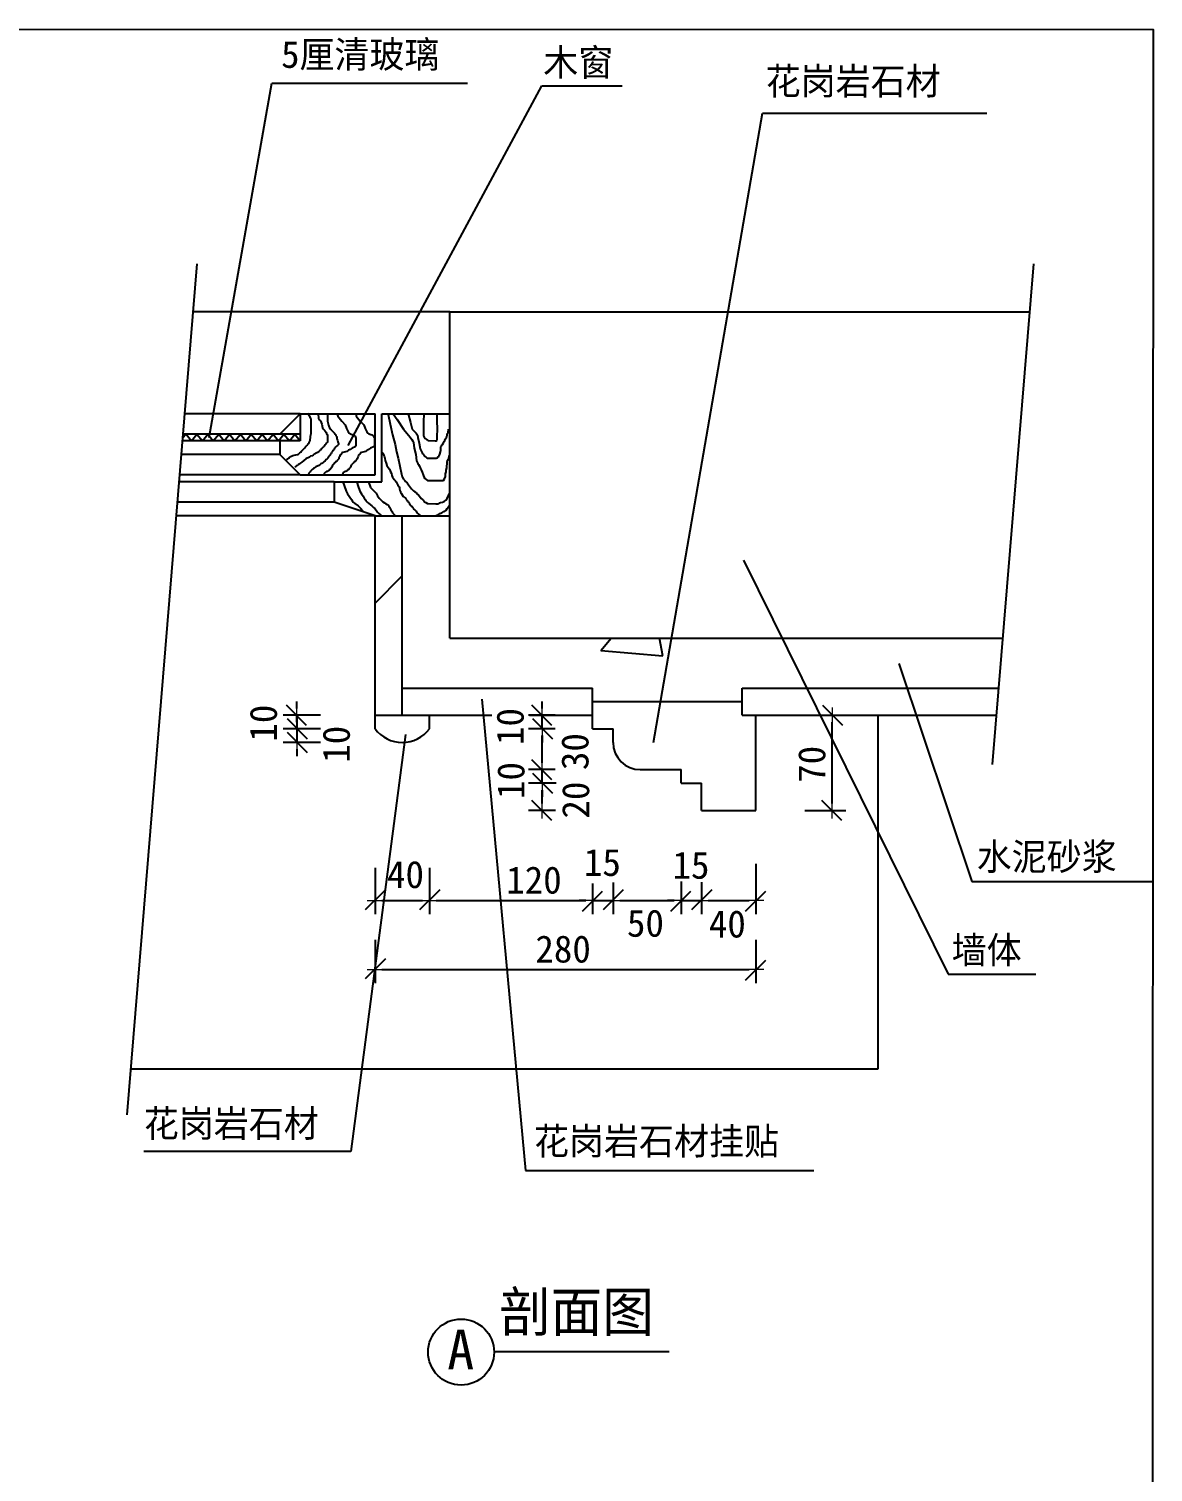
# Model space of a CAD drawing. Header units: metres. Extents: x 1690 to 10849, y 1074 to 12794.
# Drawn here: x 6716 to 10849, y 7489 to 12794 of the extents above; entities that cross this region are included whole.
import ezdxf

# ---------------------------------------------------------------- set-up
doc = ezdxf.new("R2010")
doc.units = ezdxf.units.M
for name, color, linetype in [('2', 2, 'Continuous'), ('3', 3, 'Continuous'), ('4', 4, 'Continuous'), ('7', 7, 'Continuous'), ('BH', 3, 'Continuous'), ('DIM', 3, 'Continuous'), ('TEXT', 3, 'Continuous')]:
    doc.layers.add(name, color=color, linetype=linetype)
doc.dimstyles.get("Standard").update_dxf_attribs({"dimtxt": 2.5, "dimasz": 2.5, "dimexe": 1.25, "dimexo": 0.625, "dimtad": 1, "dimcen": 2.5, "dimazin": 3, "dimtfac": 1, "dimtmove": 0, "dimatfit": 3})

# ---------------------------------------------------------------- blocks, each defined once
blk = doc.blocks.new('_DOT')
at = {"color": 0, "linetype": 'ByBlock', "lineweight": 9}
blk.add_line((1.16, 0), (-1, 0), dxfattribs=at)
blk.add_lwpolyline([(-1.51, -1.58), (1.45, 1.37)])

msp = doc.modelspace()

# ---------------------------------------------------------------- hatches: boundary and pattern name
at = {"layer": 'BH'}
h = msp.add_hatch(dxfattribs=at)
h.set_pattern_fill('ANSI31', scale=1500)
h.paths.add_polyline_path([(10296.03, 10554.11), (10395.03, 11754.11), (8263.74, 11754.11), (8263.74, 10554.11)])
h = msp.add_hatch(dxfattribs=at)
h.set_pattern_fill('ANSI33', scale=300)
h.paths.add_polyline_path([(7988.74, 10270.78), (8088.74, 10270.78), (8088.74, 11004.11), (7988.74, 11004.11)])
h.paths.add_polyline_path([(8788.74, 10270.78), (8788.74, 10370.78), (8088.74, 10370.78), (8088.74, 10270.78)])
h.paths.add_polyline_path([(7988.74, 10270.78), (7988.74, 10220.78, 0.5), (8188.74, 10220.78), (8188.74, 10270.78)])
h.paths.add_polyline_path([(8788.74, 10320.78), (8788.74, 10220.78), (8863.74, 10220.78), (8863.74, 10170.78, 0.41), (8963.74, 10070.78), (9113.74, 10070.78), (9113.74, 10020.78), (9188.74, 10020.78), (9188.74, 9920.78), (9388.74, 9920.78), (9388.74, 10270.78), (9338.74, 10270.78), (9338.74, 10320.78)])
h.paths.add_polyline_path([(9338.74, 10370.78), (9338.74, 10270.78), (10272.65, 10270.78), (10280.9, 10370.78)])
h = msp.add_hatch(dxfattribs=at)
h.set_pattern_fill('AR-CONC', scale=15)
h.paths.add_polyline_path([(8263.74, 10554.11), (8263.74, 11004.11), (8088.74, 11004.11), (8088.74, 10370.78), (8788.74, 10370.78), (8788.74, 10320.78), (9338.74, 10320.78), (9338.74, 10370.78), (10280.9, 10370.78), (10296.03, 10554.11)])

# ---------------------------------------------------------------- linework, layer by layer
for p, q in [((7609.27, 12594), (8327.97, 12594)), ((8601.75, 12583.98), (8897.33, 12583.98)), ((9413.78, 12483.81), (10238.24, 12483.81)), ((10182.71, 9659.16), (10847.75, 9659.16)), ((10095.49, 9318.6), (10417.7, 9318.6)), ((7899.99, 8667.53), (7137.98, 8667.53)), ((8541.6, 8597.41), (9601.99, 8597.41))]:
    msp.add_line(p, q)
at = {"layer": '2'}
for p, q in [((8263.74, 10554.11), (8263.74, 11754.11)), ((8263.74, 11754.11), (10395.03, 11754.11)), ((8263.74, 10554.11), (10296.03, 10554.11))]:
    msp.add_line(p, q, dxfattribs=at)
at = {"layer": '3'}
for p, q in [((7334.05, 11930.05), (7075.95, 8801.65)), ((10409.55, 11930.05), (10257.77, 10090.34)), ((7638.74, 11229.11), (7276.22, 11229.11)), ((7838.74, 11054.11), (7261.78, 11054.11))]:
    msp.add_line(p, q, dxfattribs=at)
at = {"layer": '4'}
for p, q in [((8263.74, 11754.11), (7319.54, 11754.11)), ((7638.74, 11304.11), (7713.74, 11379.11)), ((7713.74, 11379.11), (7988.74, 11379.11)), ((7713.74, 11379.11), (7713.74, 11279.11)), ((7988.74, 11154.11), (7988.74, 11379.11)), ((8013.74, 11129.11), (8013.74, 11379.11)), ((8013.74, 11379.11), (8263.74, 11379.11)), ((7638.74, 11279.11), (7638.74, 11229.11)), ((7638.74, 11229.11), (7713.74, 11154.11)), ((7713.74, 11154.11), (7988.74, 11154.11)), ((7838.74, 11129.11), (7838.74, 11054.11)), ((7838.74, 11129.11), (8013.74, 11129.11)), ((7988.74, 11004.11), (7838.74, 11054.11)), ((7988.74, 10270.78), (7988.74, 11004.11)), ((7988.74, 11004.11), (8263.74, 11004.11)), ((8088.74, 10270.78), (8088.74, 11004.11)), ((8088.74, 10370.78), (8788.74, 10370.78)), ((8788.74, 10220.78), (8788.74, 10370.78)), ((9338.74, 10270.78), (9338.74, 10370.78)), ((9338.74, 10370.78), (10280.9, 10370.78)), ((8788.74, 10320.78), (9338.74, 10320.78)), ((7988.74, 10220.78), (7988.74, 10270.78)), ((7988.74, 10270.78), (8418.45, 10270.78)), ((8188.74, 10220.78), (8188.74, 10270.78)), ((8556.13, 10270.78), (8788.74, 10270.78)), ((9338.74, 10270.78), (10272.65, 10270.78)), ((9388.74, 9920.78), (9388.74, 10270.78)), ((9838.74, 8970.78), (9838.74, 10270.78)), ((8788.74, 10220.78), (8863.74, 10220.78)), ((8863.74, 10170.78), (8863.74, 10220.78)), ((8963.74, 10070.78), (9113.74, 10070.78)), ((9113.74, 10020.78), (9113.74, 10070.78)), ((9113.74, 10020.78), (9188.74, 10020.78)), ((9188.74, 9920.78), (9188.74, 10020.78)), ((9188.74, 9920.78), (9388.74, 9920.78)), ((7089.9, 8970.78), (9838.74, 8970.78))]:
    msp.add_line(p, q, dxfattribs=at)
for centre, radius, start, end in [((8088.74, 10295.89), 125.07, 216.91, 323.09), ((8963.74, 10170.78), 100, 180, 270)]:
    msp.add_arc(centre, radius, start, end, dxfattribs=at)
at = {"layer": '7'}
for p, q in [((7713.74, 11379.11), (7288.6, 11379.11)), ((7713.74, 11304.11), (7282.41, 11304.11)), ((7713.74, 11279.11), (7280.35, 11279.11)), ((7713.74, 11154.11), (7270.03, 11154.11)), ((7838.74, 11129.11), (7267.97, 11129.11)), ((7988.74, 11004.11), (7257.66, 11004.11))]:
    msp.add_line(p, q, dxfattribs=at)
at = {"layer": 'BH'}
for p, q in [((7743.44, 11377.62), (7741.95, 11379.11)), ((7745.26, 11374.9), (7743.44, 11377.62)), ((7747.98, 11370.37), (7745.26, 11374.9)), ((7749.79, 11366.74), (7747.98, 11370.37)), ((7751.61, 11363.12), (7749.79, 11366.74)), ((7753.42, 11359.49), (7751.61, 11363.12)), ((7754.33, 11354.96), (7753.42, 11359.49)), ((7754.33, 11325.05), (7754.33, 11354.96)), ((7779.74, 11379.11), (7779.74, 11377.62)), ((7779.74, 11377.62), (7780.65, 11363.12)), ((7780.65, 11363.12), (7782.46, 11357.68)), ((7782.46, 11357.68), (7787.91, 11353.15)), ((7814.23, 11379.11), (7814.23, 11351.34)), ((7849.25, 11379.11), (7851.44, 11370.37)), ((7851.44, 11370.37), (7865.96, 11352.24)), ((7917.64, 11379.11), (7919.83, 11370.37)), ((7919.83, 11370.37), (7934.35, 11352.24)), ((8036.13, 11379.11), (8036.78, 11376.08)), ((8036.78, 11376.08), (8044.21, 11340.46)), ((8054.89, 11379.11), (8070.07, 11358.27)), ((8070.07, 11358.27), (8093.85, 11322.65)), ((8110.92, 11379.11), (8119.11, 11346.4)), ((8168.15, 11377.56), (8166.67, 11350.85)), ((8168.26, 11379.11), (8168.15, 11377.56)), ((8216.93, 11338.98), (8216.93, 11379.11)), ((7751.61, 11296.05), (7752.52, 11301.49)), ((7752.52, 11301.49), (7753.42, 11306.93)), ((7753.42, 11312.36), (7754.33, 11325.05)), ((7753.42, 11306.93), (7753.42, 11312.36)), ((7787.91, 11353.15), (7792.45, 11340.46)), ((7792.45, 11340.46), (7796.08, 11327.77)), ((7796.08, 11327.77), (7798.8, 11322.33)), ((7798.8, 11322.33), (7802.43, 11318.71)), ((7802.43, 11318.71), (7806.06, 11314.18)), ((7806.06, 11314.18), (7808.78, 11310.55)), ((7808.78, 11310.55), (7810.6, 11306.93)), ((7810.6, 11306.93), (7812.41, 11303.3)), ((7812.41, 11303.3), (7813.32, 11300.58)), ((7813.32, 11300.58), (7813.32, 11276.11)), ((7814.23, 11351.34), (7817.86, 11336.84)), ((7817.86, 11336.84), (7822.4, 11324.15)), ((7822.4, 11324.15), (7827.84, 11319.61)), ((7827.84, 11319.61), (7832.38, 11315.08)), ((7832.38, 11315.08), (7836.01, 11311.46)), ((7836.01, 11311.46), (7839.64, 11307.83)), ((7839.64, 11307.83), (7841.46, 11304.21)), ((7841.46, 11304.21), (7844.18, 11301.49)), ((7844.18, 11301.49), (7845.09, 11297.86)), ((7865.96, 11352.24), (7878.67, 11337.74)), ((7878.67, 11337.74), (7884.11, 11325.05)), ((7884.11, 11325.05), (7889.56, 11312.36)), ((7889.56, 11312.36), (7894.09, 11307.83)), ((7894.09, 11307.83), (7897.72, 11305.11)), ((7897.72, 11305.11), (7901.35, 11304.21)), ((7901.35, 11304.21), (7904.98, 11302.39)), ((7904.98, 11302.39), (7908.61, 11301.49)), ((7908.61, 11301.49), (7912.25, 11298.77)), ((7934.35, 11352.24), (7947.06, 11337.74)), ((7947.06, 11337.74), (7952.5, 11325.05)), ((7952.5, 11325.05), (7957.95, 11312.36)), ((7957.95, 11312.36), (7962.49, 11307.83)), ((7962.49, 11307.83), (7966.12, 11305.11)), ((7966.12, 11305.11), (7969.75, 11304.21)), ((7969.75, 11304.21), (7973.38, 11302.39)), ((7973.38, 11302.39), (7977.01, 11301.49)), ((7977.01, 11301.49), (7980.64, 11298.77)), ((8044.21, 11340.46), (8053.13, 11301.87)), ((8053.13, 11301.87), (8062.04, 11266.25)), ((8093.85, 11322.65), (8117.62, 11292.97)), ((8119.11, 11346.4), (8125.05, 11322.65)), ((8125.05, 11322.65), (8133.97, 11313.75)), ((8133.97, 11313.75), (8139.92, 11307.81)), ((8139.92, 11307.81), (8144.37, 11300.39)), ((8144.37, 11300.39), (8145.86, 11291.48)), ((8166.67, 11350.85), (8166.67, 11297.42)), ((8218.42, 11334.52), (8216.93, 11338.98)), ((8216.93, 11304.84), (8218.42, 11312.26)), ((8216.93, 11285.55), (8216.93, 11304.84)), ((8218.42, 11312.26), (8218.42, 11334.52)), ((8252.6, 11295.94), (8254.08, 11300.39)), ((8254.08, 11304.84), (8257.05, 11309.29)), ((8254.08, 11300.39), (8254.08, 11304.84)), ((8257.05, 11313.75), (8258.54, 11318.2)), ((8257.05, 11309.29), (8257.05, 11313.75)), ((8258.54, 11318.2), (8258.54, 11322.65)), ((7721.66, 11245.3), (7726.2, 11248.92)), ((7726.2, 11248.92), (7729.83, 11252.55)), ((7729.83, 11252.55), (7733.46, 11257.08)), ((7733.46, 11257.08), (7737.09, 11260.7)), ((7737.09, 11260.7), (7739.81, 11263.42)), ((7739.81, 11263.42), (7740.72, 11265.23)), ((7740.72, 11265.23), (7742.53, 11267.05)), ((7742.53, 11267.05), (7744.35, 11269.77)), ((7744.35, 11269.77), (7746.16, 11273.39)), ((7746.16, 11273.39), (7747.98, 11276.11)), ((7747.98, 11276.11), (7749.79, 11280.64)), ((7749.79, 11280.64), (7750.7, 11285.17)), ((7750.7, 11285.17), (7751.61, 11290.61)), ((7751.61, 11290.61), (7751.61, 11296.05)), ((7790.63, 11248.01), (7787.91, 11246.2)), ((7793.36, 11250.73), (7790.63, 11248.01)), ((7795.17, 11253.45), (7793.36, 11250.73)), ((7797.89, 11256.17), (7795.17, 11253.45)), ((7798.8, 11258.89), (7797.89, 11256.17)), ((7802.43, 11260.7), (7798.8, 11258.89)), ((7805.15, 11264.33), (7802.43, 11260.7)), ((7807.88, 11267.05), (7805.15, 11264.33)), ((7809.69, 11270.67), (7807.88, 11267.05)), ((7812.41, 11273.39), (7809.69, 11270.67)), ((7813.32, 11276.11), (7812.41, 11273.39)), ((7837.83, 11248.92), (7836.01, 11246.2)), ((7839.64, 11252.55), (7837.83, 11248.92)), ((7841.46, 11255.26), (7839.64, 11252.55)), ((7843.27, 11257.08), (7841.46, 11255.26)), ((7846.9, 11259.8), (7843.27, 11257.08)), ((7845.09, 11297.86), (7846.9, 11295.14)), ((7846.9, 11295.14), (7847.81, 11291.52)), ((7850.53, 11262.52), (7846.9, 11259.8)), ((7847.81, 11291.52), (7848.72, 11286.99)), ((7848.72, 11286.99), (7850.53, 11281.55)), ((7850.53, 11281.55), (7852.35, 11276.11)), ((7854.16, 11266.14), (7850.53, 11262.52)), ((7852.35, 11276.11), (7854.16, 11272.49)), ((7854.16, 11272.49), (7854.16, 11266.14)), ((7896.82, 11248.01), (7895, 11246.2)), ((7900.45, 11249.83), (7896.82, 11248.01)), ((7904.08, 11252.55), (7900.45, 11249.83)), ((7914.97, 11257.98), (7904.08, 11252.55)), ((7912.25, 11298.77), (7914.97, 11296.05)), ((7914.97, 11296.05), (7916.78, 11293.33)), ((7917.69, 11260.7), (7914.97, 11257.98)), ((7916.78, 11293.33), (7918.6, 11289.71)), ((7918.6, 11262.52), (7917.69, 11260.7)), ((7918.6, 11289.71), (7918.6, 11262.52)), ((7965.21, 11248.01), (7963.39, 11246.2)), ((7968.84, 11249.83), (7965.21, 11248.01)), ((7972.47, 11252.55), (7968.84, 11249.83)), ((7983.36, 11257.98), (7972.47, 11252.55)), ((7980.64, 11298.77), (7983.36, 11296.05)), ((7983.36, 11296.05), (7985.18, 11293.33)), ((7986.08, 11260.7), (7983.36, 11257.98)), ((7985.18, 11293.33), (7986.99, 11289.71)), ((7986.99, 11262.52), (7986.08, 11260.7)), ((7986.99, 11289.71), (7986.99, 11262.52)), ((8062.04, 11266.25), (8067.99, 11239.54)), ((8117.62, 11292.97), (8123.57, 11284.06)), ((8123.57, 11284.06), (8128.03, 11278.13)), ((8128.03, 11278.13), (8129.51, 11273.67)), ((8129.51, 11273.67), (8132.48, 11252.9)), ((8132.48, 11252.9), (8138.43, 11229.15)), ((8145.86, 11291.48), (8150.32, 11270.71)), ((8150.32, 11270.71), (8154.78, 11249.93)), ((8154.78, 11249.93), (8157.75, 11242.51)), ((8166.67, 11297.42), (8169.64, 11292.97)), ((8169.64, 11292.97), (8172.61, 11288.52)), ((8172.61, 11288.52), (8177.07, 11285.55)), ((8177.07, 11285.55), (8178.55, 11285.55)), ((8178.55, 11285.55), (8178.55, 11284.06)), ((8178.55, 11284.06), (8181.53, 11282.58)), ((8181.53, 11282.58), (8183.01, 11281.09)), ((8183.01, 11281.09), (8209.5, 11279.61)), ((8209.5, 11279.61), (8213.96, 11279.61)), ((8213.96, 11279.61), (8215.44, 11281.09)), ((8215.44, 11281.09), (8216.93, 11285.55)), ((8230.3, 11257.35), (8233.28, 11260.32)), ((8230.3, 11245.48), (8230.3, 11257.35)), ((8233.28, 11260.32), (8234.76, 11263.29)), ((8234.76, 11263.29), (8236.25, 11266.25)), ((8236.25, 11266.25), (8240.71, 11272.19)), ((8240.71, 11272.19), (8242.19, 11276.64)), ((8242.19, 11276.64), (8245.17, 11281.09)), ((8245.17, 11281.09), (8248.14, 11287.03)), ((8248.14, 11287.03), (8251.11, 11291.48)), ((8251.11, 11291.48), (8252.6, 11295.94)), ((7663.57, 11210.85), (7668.11, 11213.57)), ((7668.11, 11213.57), (7671.74, 11216.29)), ((7671.74, 11216.29), (7674.47, 11219.01)), ((7674.47, 11219.01), (7676.28, 11220.82)), ((7676.28, 11220.82), (7679, 11222.64)), ((7679, 11222.64), (7681.73, 11223.54)), ((7681.73, 11223.54), (7686.26, 11225.36)), ((7686.26, 11225.36), (7690.8, 11227.17)), ((7690.8, 11227.17), (7703.51, 11228.98)), ((7703.51, 11228.98), (7707.14, 11230.79)), ((7707.14, 11230.79), (7709.86, 11233.51)), ((7712.58, 11195.45), (7708.95, 11193.63)), ((7709.86, 11233.51), (7711.68, 11235.33)), ((7711.68, 11235.33), (7715.31, 11238.04)), ((7716.21, 11198.17), (7712.58, 11195.45)), ((7715.31, 11238.04), (7718.03, 11241.67)), ((7719.84, 11200.88), (7716.21, 11198.17)), ((7718.03, 11241.67), (7721.66, 11245.3)), ((7734.36, 11213.57), (7719.84, 11200.88)), ((7747.07, 11219.01), (7734.36, 11213.57)), ((7751.61, 11222.64), (7747.07, 11219.01)), ((7757.05, 11224.45), (7751.61, 11222.64)), ((7760.68, 11227.17), (7757.05, 11224.45)), ((7764.31, 11229.89), (7760.68, 11227.17)), ((7767.94, 11231.7), (7764.31, 11229.89)), ((7769.76, 11233.51), (7767.94, 11231.7)), ((7777.02, 11237.14), (7769.76, 11233.51)), ((7782.46, 11240.76), (7777.02, 11237.14)), ((7784.28, 11242.58), (7782.46, 11240.76)), ((7787, 11244.39), (7784.28, 11242.58)), ((7789.73, 11194.54), (7785.19, 11191.82)), ((7787.91, 11246.2), (7787, 11244.39)), ((7792.45, 11196.35), (7789.73, 11194.54)), ((7794.26, 11197.26), (7792.45, 11196.35)), ((7797.89, 11199.98), (7794.26, 11197.26)), ((7800.62, 11202.7), (7797.89, 11199.98)), ((7805.15, 11206.32), (7800.62, 11202.7)), ((7808.78, 11210.85), (7805.15, 11206.32)), ((7812.41, 11213.57), (7808.78, 11210.85)), ((7815.14, 11216.29), (7812.41, 11213.57)), ((7817.86, 11219.01), (7815.14, 11216.29)), ((7820.58, 11222.64), (7817.86, 11219.01)), ((7823.3, 11226.26), (7820.58, 11222.64)), ((7824.21, 11229.89), (7823.3, 11226.26)), ((7826.94, 11232.61), (7824.21, 11229.89)), ((7828.75, 11236.23), (7826.94, 11232.61)), ((7832.38, 11240.76), (7828.75, 11236.23)), ((7834.2, 11244.39), (7832.38, 11240.76)), ((7836.01, 11246.2), (7834.2, 11244.39)), ((7840.55, 11198.17), (7834.2, 11191.82)), ((7842.36, 11200.88), (7840.55, 11198.17)), ((7847.81, 11204.51), (7842.36, 11200.88)), ((7849.62, 11207.23), (7847.81, 11204.51)), ((7852.35, 11209.95), (7849.62, 11207.23)), ((7855.07, 11213.57), (7852.35, 11209.95)), ((7855.98, 11217.2), (7855.07, 11213.57)), ((7858.7, 11221.73), (7855.98, 11217.2)), ((7859.61, 11226.26), (7858.7, 11221.73)), ((7862.33, 11228.07), (7859.61, 11226.26)), ((7864.14, 11230.79), (7862.33, 11228.07)), ((7865.05, 11233.51), (7864.14, 11230.79)), ((7865.96, 11235.33), (7865.05, 11233.51)), ((7870.5, 11237.14), (7865.96, 11235.33)), ((7885.02, 11239.86), (7870.5, 11237.14)), ((7888.65, 11242.58), (7885.02, 11239.86)), ((7891.37, 11245.3), (7888.65, 11242.58)), ((7895, 11246.2), (7891.37, 11245.3)), ((7908.94, 11198.17), (7902.59, 11191.82)), ((7910.76, 11200.88), (7908.94, 11198.17)), ((7916.2, 11204.51), (7910.76, 11200.88)), ((7918.02, 11207.23), (7916.2, 11204.51)), ((7920.74, 11209.95), (7918.02, 11207.23)), ((7923.46, 11213.57), (7920.74, 11209.95)), ((7924.37, 11217.2), (7923.46, 11213.57)), ((7927.09, 11221.73), (7924.37, 11217.2)), ((7928, 11226.26), (7927.09, 11221.73)), ((7930.72, 11228.07), (7928, 11226.26)), ((7932.54, 11230.79), (7930.72, 11228.07)), ((7933.44, 11233.51), (7932.54, 11230.79)), ((7934.35, 11235.33), (7933.44, 11233.51)), ((7938.89, 11237.14), (7934.35, 11235.33)), ((7953.41, 11239.86), (7938.89, 11237.14)), ((7957.04, 11242.58), (7953.41, 11239.86)), ((7959.76, 11245.3), (7957.04, 11242.58)), ((7963.39, 11246.2), (7959.76, 11245.3)), ((8013.74, 11238.25), (8017.46, 11233.6)), ((8017.46, 11233.6), (8020.43, 11226.18)), ((8020.43, 11226.18), (8023.4, 11220.25)), ((8023.4, 11220.25), (8024.89, 11214.31)), ((8024.89, 11214.31), (8026.38, 11206.89)), ((8026.38, 11206.89), (8029.35, 11197.98)), ((8029.35, 11197.98), (8032.32, 11189.08)), ((8067.99, 11239.54), (8073.93, 11215.79)), ((8073.93, 11215.79), (8079.88, 11186.11)), ((8138.43, 11229.15), (8141.4, 11205.4)), ((8141.4, 11205.4), (8145.86, 11196.5)), ((8145.86, 11196.5), (8148.83, 11192.05)), ((8157.75, 11242.51), (8162.21, 11235.09)), ((8162.21, 11235.09), (8163.69, 11232.12)), ((8163.69, 11232.12), (8166.67, 11229.15)), ((8166.67, 11229.15), (8169.64, 11224.7)), ((8169.64, 11224.7), (8174.1, 11221.73)), ((8174.1, 11221.73), (8178.55, 11217.28)), ((8178.55, 11217.28), (8181.53, 11215.79)), ((8181.53, 11215.79), (8213.96, 11215.79)), ((8213.96, 11215.79), (8216.93, 11217.28)), ((8216.93, 11217.28), (8219.9, 11220.25)), ((8219.9, 11220.25), (8222.87, 11221.73)), ((8222.87, 11221.73), (8224.36, 11224.7)), ((8224.36, 11224.7), (8227.33, 11230.63)), ((8227.33, 11230.63), (8228.82, 11239.54)), ((8228.82, 11239.54), (8230.3, 11245.48)), ((8252.6, 11180.17), (8254.08, 11200.95)), ((8254.08, 11200.95), (8255.57, 11208.37)), ((8255.57, 11208.37), (8260.03, 11215.79)), ((8260.03, 11215.79), (8261.51, 11223.21)), ((8261.51, 11223.21), (8263.74, 11227.66)), ((7697.15, 11184.57), (7694.43, 11181.85)), ((7699.88, 11187.29), (7697.15, 11184.57)), ((7703.51, 11189.1), (7699.88, 11187.29)), ((7705.32, 11190.91), (7703.51, 11189.1)), ((7707.14, 11191.82), (7705.32, 11190.91)), ((7708.95, 11193.63), (7707.14, 11191.82)), ((7745.26, 11160.1), (7743.44, 11155.57)), ((7750.7, 11165.54), (7745.26, 11160.1)), ((7751.61, 11168.26), (7750.7, 11165.54)), ((7754.33, 11170.98), (7751.61, 11168.26)), ((7757.96, 11174.6), (7754.33, 11170.98)), ((7762.5, 11177.32), (7757.96, 11174.6)), ((7765.22, 11179.13), (7762.5, 11177.32)), ((7767.04, 11180.94), (7765.22, 11179.13)), ((7770.67, 11183.66), (7767.04, 11180.94)), ((7773.39, 11185.48), (7770.67, 11183.66)), ((7777.02, 11186.38), (7773.39, 11185.48)), ((7781.56, 11189.1), (7777.02, 11186.38)), ((7785.19, 11191.82), (7781.56, 11189.1)), ((7801.52, 11159.19), (7800.62, 11156.47)), ((7806.06, 11163.72), (7801.52, 11159.19)), ((7809.69, 11166.44), (7806.06, 11163.72)), ((7813.32, 11167.35), (7809.69, 11166.44)), ((7816.04, 11168.26), (7813.32, 11167.35)), ((7816.95, 11170.07), (7816.04, 11168.26)), ((7818.77, 11170.98), (7816.95, 11170.07)), ((7820.58, 11172.79), (7818.77, 11170.98)), ((7823.3, 11174.6), (7820.58, 11172.79)), ((7826.03, 11177.32), (7823.3, 11174.6)), ((7826.94, 11179.13), (7826.03, 11177.32)), ((7829.66, 11182.76), (7826.94, 11179.13)), ((7831.47, 11186.38), (7829.66, 11182.76)), ((7833.29, 11190.01), (7831.47, 11186.38)), ((7834.2, 11191.82), (7833.29, 11190.01)), ((7869.92, 11159.19), (7869.01, 11156.47)), ((7874.45, 11163.72), (7869.92, 11159.19)), ((7878.08, 11166.44), (7874.45, 11163.72)), ((7881.71, 11167.35), (7878.08, 11166.44)), ((7884.44, 11168.26), (7881.71, 11167.35)), ((7885.34, 11170.07), (7884.44, 11168.26)), ((7887.16, 11170.98), (7885.34, 11170.07)), ((7888.97, 11172.79), (7887.16, 11170.98)), ((7891.7, 11174.6), (7888.97, 11172.79)), ((7894.42, 11177.32), (7891.7, 11174.6)), ((7895.33, 11179.13), (7894.42, 11177.32)), ((7898.05, 11182.76), (7895.33, 11179.13)), ((7899.87, 11186.38), (7898.05, 11182.76)), ((7901.68, 11190.01), (7899.87, 11186.38)), ((7902.59, 11191.82), (7901.68, 11190.01)), ((8032.32, 11189.08), (8036.78, 11181.66)), ((8036.78, 11181.66), (8041.24, 11175.72)), ((8041.24, 11175.72), (8044.21, 11169.79)), ((8044.21, 11169.79), (8045.7, 11165.33)), ((8045.7, 11165.33), (8048.67, 11159.4)), ((8048.67, 11159.4), (8050.15, 11151.98)), ((8050.15, 11151.98), (8053.13, 11146.04)), ((8053.13, 11146.04), (8056.1, 11141.59)), ((8056.1, 11141.59), (8059.07, 11137.14)), ((8079.88, 11186.11), (8085.82, 11156.43)), ((8085.82, 11156.43), (8088.79, 11147.52)), ((8088.79, 11147.52), (8093.25, 11138.62)), ((8148.83, 11192.05), (8151.8, 11186.11)), ((8151.8, 11186.11), (8154.78, 11180.17)), ((8154.78, 11180.17), (8157.75, 11172.75)), ((8157.75, 11172.75), (8162.21, 11163.85)), ((8162.21, 11163.85), (8165.18, 11154.94)), ((8165.18, 11154.94), (8168.15, 11147.52)), ((8168.15, 11147.52), (8171.12, 11141.59)), ((8171.12, 11141.59), (8175.58, 11138.62)), ((8243.68, 11140.1), (8248.14, 11149.01)), ((8248.14, 11157.91), (8249.62, 11165.33)), ((8248.14, 11149.01), (8248.14, 11157.91)), ((8249.62, 11171.27), (8252.6, 11180.17)), ((8249.62, 11165.33), (8249.62, 11171.27)), ((7870.51, 11129.11), (7874.58, 11114.87)), ((7874.58, 11114.87), (7882.01, 11094.1)), ((7882.01, 11094.1), (7887.95, 11085.19)), ((7921.25, 11129.11), (7925.32, 11114.87)), ((7925.32, 11114.87), (7932.75, 11094.1)), ((7932.75, 11094.1), (7938.7, 11085.19)), ((7964.61, 11129.11), (7971.39, 11107.45)), ((7971.39, 11107.45), (7992.2, 11086.67)), ((8059.07, 11137.14), (8062.04, 11134.17)), ((8062.04, 11134.17), (8066.5, 11128.23)), ((8066.5, 11128.23), (8072.45, 11116.36)), ((8072.45, 11116.36), (8076.9, 11110.42)), ((8076.9, 11110.42), (8078.39, 11107.45)), ((8078.39, 11107.45), (8078.39, 11103)), ((8078.39, 11103), (8079.88, 11098.55)), ((8079.88, 11098.55), (8082.85, 11094.1)), ((8082.85, 11094.1), (8082.85, 11091.13)), ((8082.85, 11091.13), (8084.34, 11086.67)), ((8093.25, 11138.62), (8097.71, 11134.17)), ((8097.71, 11134.17), (8100.68, 11129.71)), ((8100.68, 11129.71), (8106.63, 11125.26)), ((8106.63, 11125.26), (8111.09, 11117.84)), ((8111.09, 11117.84), (8122.97, 11103)), ((8122.97, 11103), (8127.43, 11098.55)), ((8127.43, 11098.55), (8130.4, 11095.58)), ((8130.4, 11095.58), (8134.86, 11092.61)), ((8134.86, 11092.61), (8139.32, 11089.64)), ((8139.32, 11089.64), (8142.29, 11085.19)), ((8175.58, 11138.62), (8177.07, 11137.14)), ((8177.07, 11137.14), (8181.53, 11134.17)), ((8181.53, 11134.17), (8240.71, 11134.17)), ((8240.71, 11134.17), (8243.68, 11140.1)), ((8260.92, 11085.19), (8263.74, 11088.94)), ((7887.95, 11085.19), (7893.9, 11076.29)), ((7893.9, 11076.29), (7898.36, 11068.87)), ((7898.36, 11068.87), (7902.81, 11062.93)), ((7902.81, 11062.93), (7904.3, 11058.48)), ((7904.3, 11058.48), (7908.76, 11054.02)), ((7908.76, 11054.02), (7914.7, 11049.57)), ((7914.7, 11049.57), (7926.59, 11040.67)), ((7926.59, 11040.67), (7932.54, 11034.73)), ((7938.7, 11085.19), (7944.64, 11076.29)), ((7944.64, 11076.29), (7949.1, 11068.87)), ((7949.1, 11068.87), (7953.56, 11062.93)), ((7953.56, 11062.93), (7955.04, 11058.48)), ((7955.04, 11058.48), (7959.5, 11054.02)), ((7959.5, 11054.02), (7965.45, 11049.57)), ((7965.45, 11049.57), (7977.34, 11040.67)), ((7977.34, 11040.67), (7983.28, 11034.73)), ((7992.2, 11086.67), (7998.14, 11077.77)), ((7998.14, 11077.77), (8004.09, 11068.87)), ((8004.09, 11068.87), (8011.52, 11061.44)), ((8011.52, 11061.44), (8017.46, 11055.51)), ((8017.46, 11055.51), (8023.4, 11051.06)), ((8023.4, 11051.06), (8027.86, 11048.09)), ((8027.86, 11048.09), (8033.81, 11045.12)), ((8033.81, 11045.12), (8038.27, 11042.15)), ((8038.27, 11042.15), (8039.75, 11039.18)), ((8039.75, 11039.18), (8041.24, 11036.21)), ((8041.24, 11036.21), (8044.21, 11030.28)), ((8084.34, 11086.67), (8088.79, 11080.74)), ((8088.79, 11080.74), (8091.77, 11074.8)), ((8091.77, 11074.8), (8096.22, 11071.83)), ((8096.22, 11071.83), (8097.71, 11071.83)), ((8097.71, 11071.83), (8100.68, 11070.35)), ((8100.68, 11070.35), (8102.17, 11068.87)), ((8102.17, 11068.87), (8103.65, 11064.41)), ((8103.65, 11064.41), (8106.63, 11059.96)), ((8106.63, 11059.96), (8108.11, 11056.99)), ((8108.11, 11056.99), (8112.57, 11052.54)), ((8112.57, 11052.54), (8115.54, 11048.09)), ((8115.54, 11048.09), (8120, 11042.15)), ((8120, 11042.15), (8121.49, 11040.67)), ((8121.49, 11040.67), (8124.46, 11039.18)), ((8124.46, 11039.18), (8125.95, 11036.21)), ((8125.95, 11036.21), (8127.43, 11033.25)), ((8142.29, 11085.19), (8146.75, 11082.22)), ((8146.75, 11082.22), (8152.7, 11076.29)), ((8152.7, 11076.29), (8158.64, 11067.38)), ((8158.64, 11067.38), (8163.1, 11064.41)), ((8163.1, 11064.41), (8164.59, 11064.41)), ((8164.59, 11064.41), (8166.07, 11061.44)), ((8166.07, 11061.44), (8167.56, 11058.48)), ((8167.56, 11058.48), (8170.53, 11055.51)), ((8170.53, 11055.51), (8174.99, 11052.54)), ((8174.99, 11052.54), (8180.93, 11049.57)), ((8180.93, 11049.57), (8211.88, 11048.09)), ((8211.88, 11048.09), (8219.31, 11048.09)), ((8219.31, 11048.09), (8223.77, 11049.57)), ((8223.77, 11049.57), (8225.25, 11051.06)), ((8225.25, 11051.06), (8229.71, 11052.54)), ((8229.71, 11052.54), (8237.14, 11054.02)), ((8237.14, 11054.02), (8243.09, 11056.99)), ((8243.09, 11056.99), (8249.03, 11061.44)), ((8249.03, 11061.44), (8253.49, 11067.38)), ((8253.49, 11067.38), (8256.46, 11073.32)), ((8253.49, 11030.28), (8257.95, 11036.21)), ((8256.46, 11073.32), (8257.95, 11076.29)), ((8257.95, 11076.29), (8259.43, 11080.74)), ((8257.95, 11036.21), (8259.43, 11039.18)), ((8259.43, 11080.74), (8260.92, 11085.19)), ((8259.43, 11039.18), (8262.4, 11042.15)), ((8262.4, 11042.15), (8263.74, 11046.14)), ((7932.54, 11034.73), (7937, 11030.28)), ((7937, 11030.28), (7941.45, 11024.34)), ((7941.45, 11024.34), (7946.34, 11018.24)), ((7983.28, 11034.73), (7987.74, 11030.28)), ((7987.74, 11030.28), (7992.2, 11024.34)), ((7992.2, 11024.34), (7998.14, 11016.92)), ((7998.14, 11016.92), (8002.6, 11012.47)), ((8002.6, 11012.47), (8008.54, 11008.02)), ((8008.54, 11008.02), (8010.03, 11008.02)), ((8010.03, 11008.02), (8010.03, 11006.53)), ((8010.03, 11006.53), (8013, 11005.05)), ((8013, 11005.05), (8013.94, 11004.11)), ((8044.21, 11030.28), (8047.18, 11025.83)), ((8047.18, 11025.83), (8050.15, 11021.37)), ((8050.15, 11021.37), (8053.13, 11015.44)), ((8053.13, 11015.44), (8057.59, 11009.5)), ((8057.59, 11009.5), (8062.04, 11005.05)), ((8062.04, 11005.05), (8062.98, 11004.11)), ((8127.43, 11033.25), (8130.4, 11030.28)), ((8130.4, 11030.28), (8131.89, 11027.31)), ((8131.89, 11027.31), (8133.38, 11027.31)), ((8133.38, 11027.31), (8136.35, 11024.34)), ((8136.35, 11024.34), (8139.32, 11021.37)), ((8139.32, 11021.37), (8142.29, 11015.44)), ((8142.29, 11015.44), (8148.24, 11009.5)), ((8148.24, 11009.5), (8154.18, 11005.05)), ((8154.18, 11005.05), (8156.06, 11004.11)), ((8211.49, 11004.11), (8216.34, 11006.53)), ((8216.34, 11006.53), (8220.79, 11008.02)), ((8220.79, 11008.02), (8226.74, 11012.47)), ((8226.74, 11012.47), (8234.17, 11015.44)), ((8234.17, 11015.44), (8241.6, 11019.89)), ((8241.6, 11019.89), (8250.52, 11024.34)), ((8250.52, 11024.34), (8253.49, 11030.28))]:
    msp.add_line(p, q, dxfattribs=at)
for points in [[(7282.41, 11289.95), (7293.74, 11304.11), (7313.74, 11279.11), (7333.74, 11304.11), (7353.74, 11279.11), (7373.74, 11304.11), (7393.74, 11279.11)], [(7393.74, 11279.11), (7413.74, 11304.11), (7433.74, 11279.11), (7453.74, 11304.11), (7473.74, 11279.11), (7493.74, 11304.11), (7513.74, 11279.11), (7533.74, 11304.11), (7553.74, 11279.11)], [(7553.74, 11279.11), (7573.74, 11304.11), (7593.74, 11279.11), (7613.74, 11304.11), (7633.74, 11279.11), (7653.74, 11304.11), (7673.74, 11279.11), (7693.74, 11304.11), (7713.74, 11279.11)]]:
    msp.add_lwpolyline(points, dxfattribs=at)
at = {"layer": 'DIM'}
for p, q in [((7701.09, 10295.78), (7701.09, 10320.78)), ((8603, 10295.78), (8603, 10320.78)), ((7788.6, 10270.78), (7651.09, 10270.78)), ((7701.09, 10270.78), (7701.09, 10220.78)), ((7701.09, 10245.78), (7701.09, 10270.78)), ((8650.49, 10270.78), (8553, 10270.78)), ((8603, 10220.78), (8603, 10270.78)), ((9568.94, 10270.78), (9719.62, 10270.78)), ((9669.62, 9945.78), (9669.62, 10245.78)), ((7788.6, 10220.78), (7651.09, 10220.78)), ((7788.6, 10220.78), (7651.09, 10220.78)), ((7701.09, 10220.78), (7701.09, 10170.82)), ((7701.09, 10195.78), (7701.09, 10170.78)), ((8650.44, 10220.78), (8553, 10220.78)), ((8650.44, 10220.78), (8553, 10220.78)), ((8603, 10195.78), (8603, 10170.78)), ((8603, 10095.78), (8603, 10195.78)), ((7788, 10170.82), (7651.09, 10170.82)), ((7701.09, 10145.82), (7701.09, 10120.82)), ((8603, 10095.78), (8603, 10120.78)), ((8650.44, 10070.78), (8553, 10070.78)), ((8650.44, 10070.78), (8553, 10070.78)), ((8603, 10020.78), (8603, 10070.78)), ((8654.11, 10020.78), (8553, 10020.78)), ((8654.11, 10020.78), (8553, 10020.78)), ((8603, 9995.78), (8603, 9970.78)), ((8603, 9945.78), (8603, 9995.78)), ((8652.27, 9920.78), (8553, 9920.78)), ((9568.94, 9920.78), (9719.62, 9920.78)), ((7988.74, 9710.28), (7988.74, 9539.66)), ((8188.74, 9710.28), (8188.74, 9539.66)), ((8188.74, 9710.28), (8188.74, 9539.66)), ((9388.74, 9724.5), (9388.74, 9539.66)), ((8863.74, 9656.17), (8863.74, 9539.66)), ((9113.74, 9659.15), (9113.74, 9539.66)), ((9188.74, 9656.86), (9188.74, 9539.66)), ((8788.74, 9651.81), (8788.74, 9539.66)), ((8863.74, 9618.38), (8863.74, 9539.66)), ((9113.74, 9649.98), (9113.74, 9539.66)), ((9188.74, 9643.11), (9188.74, 9539.66)), ((8013.74, 9589.66), (8163.74, 9589.66)), ((8213.74, 9589.66), (8763.74, 9589.66)), ((8763.74, 9589.66), (8738.74, 9589.66)), ((8788.74, 9589.66), (8863.74, 9589.66)), ((8888.74, 9589.66), (8913.74, 9589.66)), ((8888.74, 9589.66), (9088.74, 9589.66)), ((9088.74, 9589.66), (9063.74, 9589.66)), ((9113.74, 9589.66), (9188.74, 9589.66)), ((9213.74, 9589.66), (9363.74, 9589.66)), ((9213.74, 9589.66), (9238.74, 9589.66)), ((7988.74, 9444.83), (7988.74, 9286.13)), ((9388.74, 9444.83), (9388.74, 9286.13)), ((8013.74, 9336.13), (9363.74, 9336.13))]:
    msp.add_line(p, q, dxfattribs=at)
msp.add_lwpolyline([(1692.53, 12793.86), (10849.43, 12791.48), (10843.16, 1073.55), (1689.65, 1073.55)], close=True, dxfattribs=at)
at = {"layer": 'TEXT'}
msp.add_line((8426.78, 7931.72), (9069.93, 7931.72), dxfattribs=at)
msp.add_circle((8305.11, 7929.85), 121.37, dxfattribs=at)

# ---------------------------------------------------------------- block references
at = {"layer": 'DIM', "xscale": 25, "yscale": 25, "zscale": 25}
for p, rotation in [((7701.09, 10270.78), 270), ((8603, 10270.78), 270), ((9669.62, 10270.78), 90), ((7701.09, 10220.78), 90), ((8603, 10220.78), 90), ((7701.09, 10170.82), 90), ((8603, 10070.78), 270), ((8603, 10020.78), 90), ((8603, 9920.78), 270), ((9669.62, 9920.78), 270), ((7988.74, 9589.66), 180), ((8188.74, 9589.66), 180), ((8863.74, 9589.66), 180), ((9188.74, 9589.66), 180), ((7988.74, 9336.13), 180)]:
    msp.add_blockref('_DOT', p, dxfattribs=dict(at, rotation=rotation))
for p in [(8788.74, 9589.66), (9113.74, 9589.66), (9388.74, 9589.66), (9388.74, 9336.13)]:
    msp.add_blockref('_DOT', p, dxfattribs=at)

# ---------------------------------------------------------------- texts
for s, p in [('10', (7627.86, 10173.65)), ('10', (8534.96, 10161.33)), ('10', (7895.96, 10096.05)), ('30', (8773.44, 10069.17)), ('70', (9644.04, 10022.37)), ('10', (8537.89, 9962.79)), ('20', (8775.99, 9890.94))]:
    msp.add_text(s, height=100, rotation=90).set_placement(p)
for s, p in [('15', (8756.34, 9680.05)), ('15', (9082.09, 9669.93)), ('40', (8032.52, 9635.52)), ('120', (8470.89, 9615.24)), ('50', (8914.75, 9456.61)), ('40', (9215.9, 9453.78)), ('280', (8578.04, 9361.71))]:
    msp.add_text(s, height=100).set_placement(p)
at = {"layer": 'TEXT'}
for s, height, p in [('5厘清玻璃', 99, (7643.41, 12650.39)), ('木窗', 99, (8607.08, 12621.18)), ('花岗岩石材', 99, (9424.82, 12552.11)), ('水泥砂浆', 99, (10200.76, 9701.42)), ('墙体', 99, (10108.66, 9358)), ('花岗岩石材', 99, (7138.37, 8720.54)), ('花岗岩石材挂贴', 99, (8573, 8655.71)), ('剖面图', 145.8, (8445.24, 8005.01)), ('A', 145.8, (8254, 7866.04))]:
    msp.add_text(s, height=height, dxfattribs=at).set_placement(p)

# ---------------------------------------------------------------- leaders
at = {"layer": 'DIM'}
for points in [[(7378.69, 11291.85), (7609.27, 12594)], [(7889.97, 11261.8), (8601.75, 12583.98)], [(9012.78, 10170), (9413.78, 12483.81)], [(9343.61, 10841.11), (10095.49, 9318.6)], [(9915.04, 10460.48), (10182.71, 9659.16)], [(8381.2, 10330.27), (8541.6, 8597.41)], [(8100.49, 10200.05), (7899.99, 8667.53)]]:
    msp.add_leader(points, dimstyle='Standard', dxfattribs=at)

doc.saveas('drawing.dxf')
